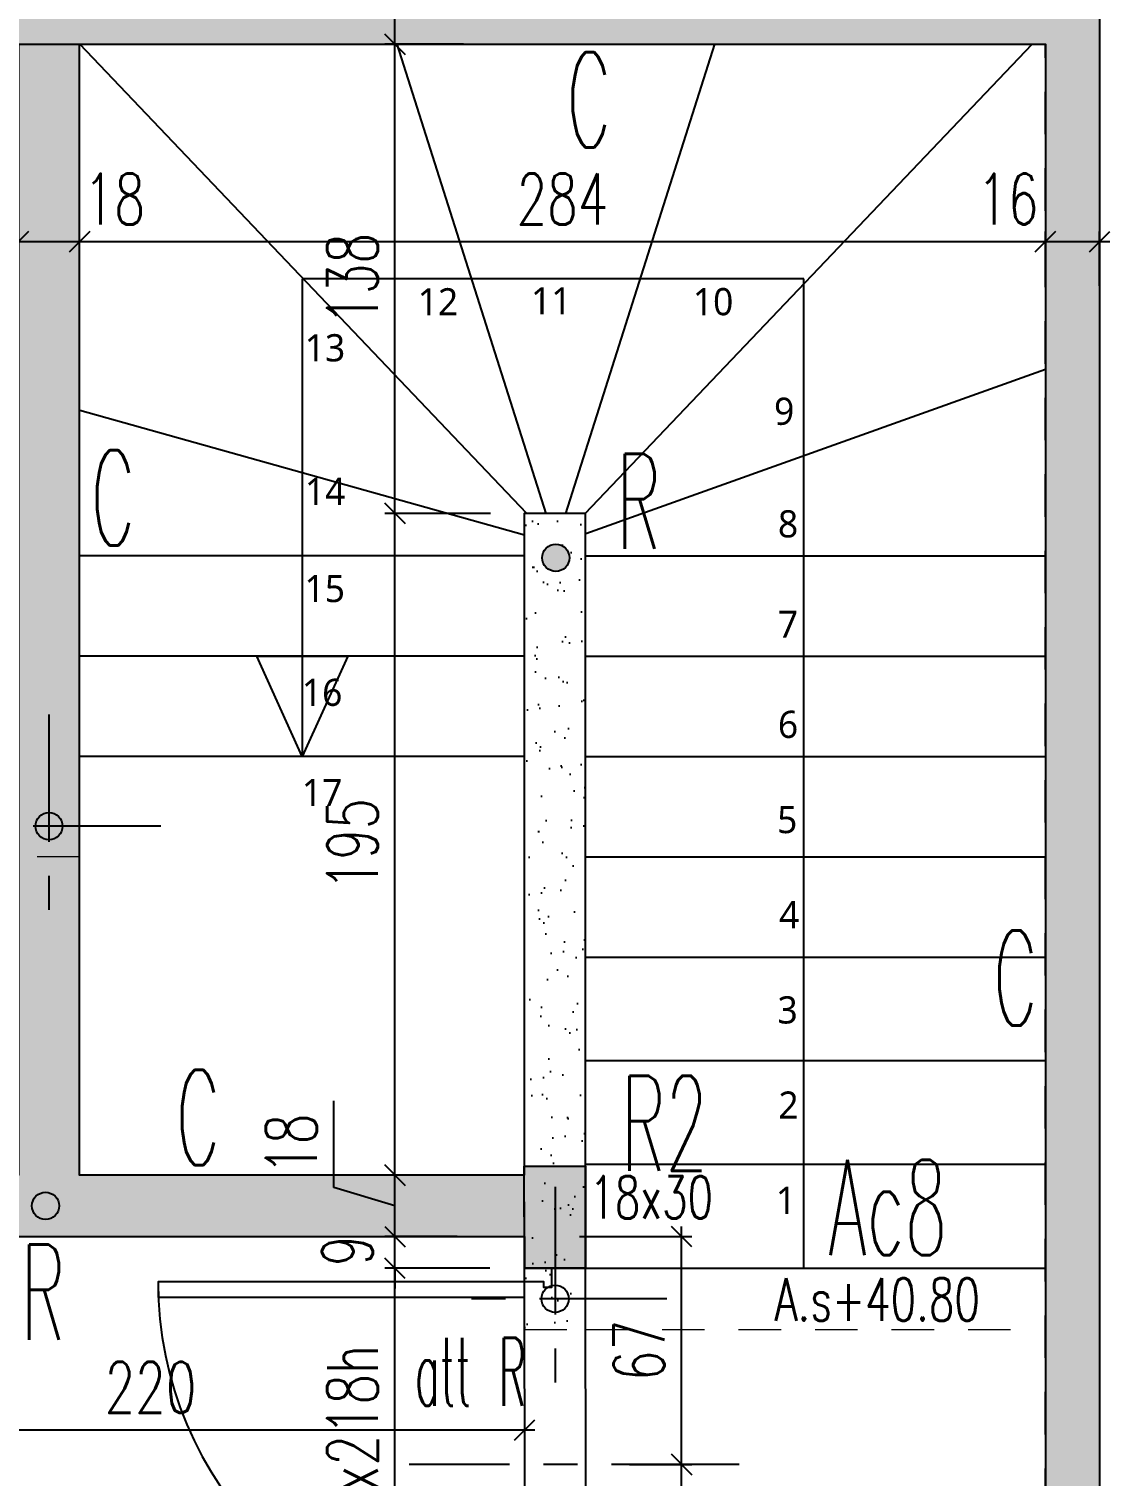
# Model space of a CAD drawing. Extents: x 308 to 437, y -199 to -146.
# Drawn here: x 371.883 to 375.066, y -167.064 to -162.806 of the extents above; entities that cross this region are included whole.
import ezdxf

# ---------------------------------------------------------------- set-up
doc = ezdxf.new("R2010")
doc.units = 0
doc.header["$LTSCALE"] = 0.5
doc.header["$MEASUREMENT"] = 0
for name, pattern in [('AXES2', [1.125, 0.75, -0.125, 0.125, -0.125]), ('CACHE', [0.375, 0.25, -0.125]), ('CACHE2', [0.1875, 0.125, -0.0625]), ('DISCONTINU2', [0.375, 0.25, -0.125])]:
    doc.linetypes.add(name, pattern=pattern)
doc.layers.get('0').update_dxf_attribs({"linetype": 'CONTINUOUS'})
doc.layers.get('DEFPOINTS').update_dxf_attribs({"linetype": 'CONTINUOUS'})
for name, color, linetype in [('1_AJSA_circulv', 142, 'CONTINUOUS'), ('AXES', 6, 'AXES2'), ('COTATION', 7, 'CONTINUOUS'), ('MURS', 3, 'CONTINUOUS'), ('POCHAGE', 254, 'CONTINUOUS'), ('POTEAUX', 1, 'CONTINUOUS'), ('POUTRES', 2, 'CONTINUOUS'), ('RAID', 1, 'CONTINUOUS'), ('RDC', 7, 'DISCONTINU2'), ('REPERAGE', 4, 'CONTINUOUS'), ('REPERE-CHAI', 4, 'CONTINUOUS'), ('REPERE-POUT', 4, 'CONTINUOUS'), ('REPERE-RAID', 4, 'CONTINUOUS')]:
    doc.layers.add(name, color=color, linetype=linetype)
doc.styles.add('ROMANS8', font='romans.shx', dxfattribs={"width": 0.7})
doc.styles.get("Standard").update_dxf_attribs({"font": 'txt.shx'})
doc.styles.add('Trebuchet MS_3', font='trebuc.ttf', dxfattribs={"height": 200})
doc.dimstyles.new('COT50 cm', dxfattribs={"dimtxt": 0.15, "dimasz": 0.06, "dimexe": 0.03, "dimexo": 0.1, "dimgap": 0.05, "dimtad": 1, "dimdec": 0, "dimlfac": 100, "dimzin": 0, "dimdsep": 46, "dimtxsty": 'ROMANS8', "dimblk1": 'OBLIQUE', "dimblk2": 'OBLIQUE', "dimsah": 1, "dimcen": 0.03, "dimdle": 0.03, "dimclrt": 1, "dimadec": 0, "dimazin": 0, "dimtfac": 1, "dimtdec": 0, "dimtmove": 0, "dimatfit": 3, "dimfxl": 0, "dimtolj": 1, "dimtzin": 0, "dimlwd": -1, "dimlwe": -1, "dimarcsym": 0})
pattern_1 = [(37.5, (-513.79323, 160.44126), (-0.004409535, 0.134877664), [0, -0.1064, 0, -0.119, 0, -0.11375]), (7.5, (-513.79323, 160.44126), (0.12388437, 0.197550225), [0, -0.0574, 0, -0.0959, 0, -0.03675]), (327.5, (-513.87933, 160.44126), (0.21798993, 0.000396134), [0, -0.035, 0, -0.126, 0, -0.1645]), (317.5, (-513.87933, 160.44126), (0.21042886, 0.06143729), [0, -0.0175, 0, -0.0826, 0, -0.0945])]

# ---------------------------------------------------------------- blocks, each defined once
blk = doc.blocks.new('_Oblique')
at = {"layer": 'COTATION', "color": 0, "lineweight": -2}
blk.add_line((-0.5, -0.5), (0.5, 0.5), dxfattribs=at)
blk = doc.blocks.new('*D835')
at = {"layer": 'COTATION', "color": 0, "transparency": 16777216}
for p, q in [((371.8218, -160.071), (372.0618, -160.071)), ((371.8518, -160.371), (371.8518, -160.041)), ((372.0318, -160.371), (372.0318, -160.041))]:
    blk.add_line(p, q, dxfattribs=at)
at = {"layer": 'DEFPOINTS', "color": 0, "transparency": 16777216}
for p in [(372.0318, -160.071), (371.8518, -162.8522), (372.0318, -162.8522)]:
    blk.add_point(p, dxfattribs=at)
at = {"layer": 'COTATION', "color": 0, "transparency": 16777216, "xscale": 0.06, "yscale": 0.06, "zscale": 0.06, "rotation": 180}
blk.add_blockref('_Oblique', (371.8518, -160.071), dxfattribs=at)
at = {"layer": 'COTATION', "color": 0, "transparency": 16777216, "xscale": 0.06, "yscale": 0.06, "zscale": 0.06}
blk.add_blockref('_Oblique', (372.0318, -160.071), dxfattribs=at)
at = {"layer": 'COTATION', "color": 1, "transparency": 16777216, "insert": (371.9418, -159.946), "char_height": 0.15, "attachment_point": 5, "style": 'ROMANS8'}
blk.add_mtext('\\A1;18', dxfattribs=at)
blk = doc.blocks.new('*D836')
at = {"layer": 'COTATION', "color": 0, "transparency": 16777216}
for p, q in [((372.0018, -160.071), (374.9028, -160.071)), ((372.0318, -160.371), (372.0318, -160.041)), ((374.8728, -160.371), (374.8728, -160.041))]:
    blk.add_line(p, q, dxfattribs=at)
at = {"layer": 'DEFPOINTS', "color": 0, "transparency": 16777216}
for p in [(374.8728, -160.071), (372.0318, -162.8522), (374.8728, -162.8522)]:
    blk.add_point(p, dxfattribs=at)
at = {"layer": 'COTATION', "color": 0, "transparency": 16777216, "xscale": 0.06, "yscale": 0.06, "zscale": 0.06, "rotation": 180}
blk.add_blockref('_Oblique', (372.0318, -160.071), dxfattribs=at)
at = {"layer": 'COTATION', "color": 0, "transparency": 16777216, "xscale": 0.06, "yscale": 0.06, "zscale": 0.06}
blk.add_blockref('_Oblique', (374.8728, -160.071), dxfattribs=at)
at = {"layer": 'COTATION', "color": 1, "transparency": 16777216, "insert": (373.4523, -159.946), "char_height": 0.15, "attachment_point": 5, "style": 'ROMANS8'}
blk.add_mtext('\\A1;284', dxfattribs=at)
blk = doc.blocks.new('*D837')
at = {"layer": 'COTATION', "color": 0, "transparency": 16777216}
for p, q in [((374.8428, -160.071), (375.0628, -160.071)), ((374.8728, -160.371), (374.8728, -160.041)), ((375.0328, -160.371), (375.0328, -160.041))]:
    blk.add_line(p, q, dxfattribs=at)
at = {"layer": 'DEFPOINTS', "color": 0, "transparency": 16777216}
for p in [(375.0328, -160.071), (375.0328, -162.6513), (374.8728, -162.8522)]:
    blk.add_point(p, dxfattribs=at)
at = {"layer": 'COTATION', "color": 0, "transparency": 16777216, "xscale": 0.06, "yscale": 0.06, "zscale": 0.06, "rotation": 180}
blk.add_blockref('_Oblique', (374.8728, -160.071), dxfattribs=at)
at = {"layer": 'COTATION', "color": 0, "transparency": 16777216, "xscale": 0.06, "yscale": 0.06, "zscale": 0.06}
blk.add_blockref('_Oblique', (375.0328, -160.071), dxfattribs=at)
at = {"layer": 'COTATION', "color": 1, "transparency": 16777216, "insert": (374.9528, -159.946), "char_height": 0.15, "attachment_point": 5, "style": 'ROMANS8'}
blk.add_mtext('\\A1;16', dxfattribs=at)
blk = doc.blocks.new('*D1096')
at = {"layer": 'COTATION', "color": 0, "transparency": 16777216}
for p, q in [((372.9597, -167.6374), (372.9597, -166.4224)), ((373.2389, -166.4524), (372.9297, -166.4524)), ((373.2423, -167.6074), (372.9297, -167.6074))]:
    blk.add_line(p, q, dxfattribs=at)
at = {"layer": 'DEFPOINTS', "color": 0, "transparency": 16777216}
for p in [(372.9597, -166.4524), (373.3389, -166.4524), (373.3423, -167.6074)]:
    blk.add_point(p, dxfattribs=at)
at = {"layer": 'COTATION', "color": 0, "transparency": 16777216, "xscale": 0.06, "yscale": 0.06, "zscale": 0.06}
for p, rotation in [((372.9597, -166.4524), 90), ((372.9597, -167.6074), 270)]:
    blk.add_blockref('_Oblique', p, dxfattribs=dict(at, rotation=rotation))
at = {"layer": 'COTATION', "color": 1, "transparency": 16777216, "insert": (372.8347, -167.0287), "char_height": 0.15, "attachment_point": 5, "rotation": 90, "style": 'ROMANS8'}
blk.add_mtext('\\A1;116x218h', dxfattribs=at)
blk = doc.blocks.new('*D1097')
at = {"layer": 'COTATION', "color": 0, "transparency": 16777216}
for p, q in [((372.9597, -166.3591), (372.9597, -166.2991)), ((373.143, -166.3591), (372.9297, -166.3591)), ((372.9597, -166.4524), (372.9597, -166.3591)), ((373.2389, -166.4524), (372.9297, -166.4524)), ((372.9597, -166.4524), (372.9597, -166.5124))]:
    blk.add_line(p, q, dxfattribs=at)
at = {"layer": 'DEFPOINTS', "color": 0, "transparency": 16777216}
for p in [(372.9597, -166.3591), (373.243, -166.3591), (373.3389, -166.4524)]:
    blk.add_point(p, dxfattribs=at)
at = {"layer": 'COTATION', "color": 0, "transparency": 16777216, "xscale": 0.06, "yscale": 0.06, "zscale": 0.06}
for p, rotation in [((372.9597, -166.3591), 270), ((372.9597, -166.4524), 90)]:
    blk.add_blockref('_Oblique', p, dxfattribs=dict(at, rotation=rotation))
at = {"layer": 'COTATION', "color": 1, "transparency": 16777216, "insert": (372.8196, -166.4009), "char_height": 0.15, "attachment_point": 5, "rotation": 90, "style": 'ROMANS8'}
blk.add_mtext('\\A1;9', dxfattribs=at)
blk = doc.blocks.new('*D1098')
at = {"layer": 'COTATION', "color": 0, "transparency": 16777216}
for p, q in [((372.7797, -166.2148), (372.7797, -165.9598)), ((372.9597, -166.3891), (372.9597, -166.1485)), ((373.0972, -166.1785), (372.9297, -166.1785)), ((372.9597, -166.2688), (372.7797, -166.2148)), ((373.143, -166.3591), (372.9297, -166.3591))]:
    blk.add_line(p, q, dxfattribs=at)
at = {"layer": 'DEFPOINTS', "color": 0, "transparency": 16777216}
for p in [(372.9597, -166.1785), (373.1972, -166.1785), (373.243, -166.3591)]:
    blk.add_point(p, dxfattribs=at)
at = {"layer": 'COTATION', "color": 0, "transparency": 16777216, "xscale": 0.06, "yscale": 0.06, "zscale": 0.06}
for p, rotation in [((372.9597, -166.1785), 90), ((372.9597, -166.3591), 270)]:
    blk.add_blockref('_Oblique', p, dxfattribs=dict(at, rotation=rotation))
at = {"layer": 'COTATION', "color": 1, "transparency": 16777216, "insert": (372.6547, -166.0873), "char_height": 0.15, "attachment_point": 5, "rotation": 90, "style": 'ROMANS8'}
blk.add_mtext('\\A1;18', dxfattribs=at)
blk = doc.blocks.new('*D1099')
at = {"layer": 'COTATION', "color": 0, "transparency": 16777216}
for p, q in [((372.9597, -166.2085), (372.9597, -164.2017)), ((373.2405, -164.2317), (372.9297, -164.2317)), ((373.0972, -166.1785), (372.9297, -166.1785))]:
    blk.add_line(p, q, dxfattribs=at)
at = {"layer": 'DEFPOINTS', "color": 0, "transparency": 16777216}
for p in [(372.9597, -164.2317), (373.3405, -164.2317), (373.1972, -166.1785)]:
    blk.add_point(p, dxfattribs=at)
at = {"layer": 'COTATION', "color": 0, "transparency": 16777216, "xscale": 0.06, "yscale": 0.06, "zscale": 0.06}
for p, rotation in [((372.9597, -164.2317), 90), ((372.9597, -166.1785), 270)]:
    blk.add_blockref('_Oblique', p, dxfattribs=dict(at, rotation=rotation))
at = {"layer": 'COTATION', "color": 1, "transparency": 16777216, "insert": (372.8347, -165.2051), "char_height": 0.15, "attachment_point": 5, "rotation": 90, "style": 'ROMANS8'}
blk.add_mtext('\\A1;195', dxfattribs=at)
blk = doc.blocks.new('*D1100')
at = {"layer": 'COTATION', "color": 0, "transparency": 16777216}
for p, q in [((372.9597, -164.2617), (372.9597, -162.8214)), ((373.1613, -162.8514), (372.9297, -162.8514)), ((373.2405, -164.2317), (372.9297, -164.2317))]:
    blk.add_line(p, q, dxfattribs=at)
at = {"layer": 'DEFPOINTS', "color": 0, "transparency": 16777216}
for p in [(372.9597, -162.8514), (373.2613, -162.8514), (373.3405, -164.2317)]:
    blk.add_point(p, dxfattribs=at)
at = {"layer": 'COTATION', "color": 0, "transparency": 16777216, "xscale": 0.06, "yscale": 0.06, "zscale": 0.06}
for p, rotation in [((372.9597, -162.8514), 90), ((372.9597, -164.2317), 270)]:
    blk.add_blockref('_Oblique', p, dxfattribs=dict(at, rotation=rotation))
at = {"layer": 'COTATION', "color": 1, "transparency": 16777216, "insert": (372.8347, -163.5415), "char_height": 0.15, "attachment_point": 5, "rotation": 90, "style": 'ROMANS8'}
blk.add_mtext('\\A1;138', dxfattribs=at)
blk = doc.blocks.new('*D1101')
at = {"layer": 'COTATION', "color": 0, "transparency": 16777216}
for p, q in [((372.9597, -162.8814), (372.9597, -162.6213)), ((373.1269, -162.6513), (372.9297, -162.6513)), ((373.1613, -162.8514), (372.9297, -162.8514))]:
    blk.add_line(p, q, dxfattribs=at)
at = {"layer": 'DEFPOINTS', "color": 0, "transparency": 16777216}
for p in [(372.9597, -162.6513), (373.2269, -162.6513), (373.2613, -162.8514)]:
    blk.add_point(p, dxfattribs=at)
at = {"layer": 'COTATION', "color": 0, "transparency": 16777216, "xscale": 0.06, "yscale": 0.06, "zscale": 0.06}
for p, rotation in [((372.9597, -162.6513), 90), ((372.9597, -162.8514), 270)]:
    blk.add_blockref('_Oblique', p, dxfattribs=dict(at, rotation=rotation))
at = {"layer": 'COTATION', "color": 1, "transparency": 16777216, "insert": (372.8318, -162.51), "char_height": 0.15, "attachment_point": 5, "rotation": 90, "style": 'ROMANS8'}
blk.add_mtext('\\A1;20', dxfattribs=at)
blk = doc.blocks.new('*D1344')
at = {"layer": 'COTATION', "color": 0, "transparency": 16777216}
for p, q in [((371.8218, -163.432), (372.0618, -163.432)), ((371.8518, -163.498), (371.8518, -163.402)), ((372.0318, -163.5622), (372.0318, -163.402))]:
    blk.add_line(p, q, dxfattribs=at)
at = {"layer": 'DEFPOINTS', "color": 0, "transparency": 16777216}
for p in [(372.0318, -163.432), (371.8518, -163.598), (372.0318, -163.6622)]:
    blk.add_point(p, dxfattribs=at)
at = {"layer": 'COTATION', "color": 0, "transparency": 16777216, "xscale": 0.06, "yscale": 0.06, "zscale": 0.06, "rotation": 180}
blk.add_blockref('_Oblique', (371.8518, -163.432), dxfattribs=at)
at = {"layer": 'COTATION', "color": 0, "transparency": 16777216, "xscale": 0.06, "yscale": 0.06, "zscale": 0.06}
blk.add_blockref('_Oblique', (372.0318, -163.432), dxfattribs=at)
at = {"layer": 'COTATION', "color": 1, "transparency": 16777216, "insert": (372.1342, -163.307), "char_height": 0.15, "attachment_point": 5, "style": 'ROMANS8'}
blk.add_mtext('\\A1;18', dxfattribs=at)
blk = doc.blocks.new('*D1345')
at = {"layer": 'COTATION', "color": 0, "transparency": 16777216}
for p, q in [((372.0018, -163.432), (374.903, -163.432)), ((372.0318, -163.5622), (372.0318, -163.402)), ((374.873, -163.5622), (374.873, -163.402))]:
    blk.add_line(p, q, dxfattribs=at)
at = {"layer": 'DEFPOINTS', "color": 0, "transparency": 16777216}
for p in [(374.873, -163.432), (372.0318, -163.6622), (374.873, -163.6622)]:
    blk.add_point(p, dxfattribs=at)
at = {"layer": 'COTATION', "color": 0, "transparency": 16777216, "xscale": 0.06, "yscale": 0.06, "zscale": 0.06, "rotation": 180}
blk.add_blockref('_Oblique', (372.0318, -163.432), dxfattribs=at)
at = {"layer": 'COTATION', "color": 0, "transparency": 16777216, "xscale": 0.06, "yscale": 0.06, "zscale": 0.06}
blk.add_blockref('_Oblique', (374.873, -163.432), dxfattribs=at)
at = {"layer": 'COTATION', "color": 1, "transparency": 16777216, "insert": (373.4524, -163.307), "char_height": 0.15, "attachment_point": 5, "style": 'ROMANS8'}
blk.add_mtext('\\A1;284', dxfattribs=at)
blk = doc.blocks.new('*D1346')
at = {"layer": 'COTATION', "color": 0, "transparency": 16777216}
for p, q in [((374.843, -163.432), (375.0628, -163.432)), ((374.873, -163.5622), (374.873, -163.402)), ((375.0328, -163.5622), (375.0328, -163.402))]:
    blk.add_line(p, q, dxfattribs=at)
at = {"layer": 'DEFPOINTS', "color": 0, "transparency": 16777216}
for p in [(375.0328, -163.432), (374.873, -163.6622), (375.0328, -163.6622)]:
    blk.add_point(p, dxfattribs=at)
at = {"layer": 'COTATION', "color": 0, "transparency": 16777216, "xscale": 0.06, "yscale": 0.06, "zscale": 0.06, "rotation": 180}
blk.add_blockref('_Oblique', (374.873, -163.432), dxfattribs=at)
at = {"layer": 'COTATION', "color": 0, "transparency": 16777216, "xscale": 0.06, "yscale": 0.06, "zscale": 0.06}
blk.add_blockref('_Oblique', (375.0328, -163.432), dxfattribs=at)
at = {"layer": 'COTATION', "color": 1, "transparency": 16777216, "insert": (374.7629, -163.307), "char_height": 0.15, "attachment_point": 5, "style": 'ROMANS8'}
blk.add_mtext('\\A1;16', dxfattribs=at)
blk = doc.blocks.new('*D1384')
at = {"layer": 'COTATION', "color": 0, "transparency": 16777216}
for p, q in [((371.1397, -166.6281), (371.1397, -166.9581)), ((373.3412, -166.8616), (373.3412, -166.9581)), ((371.1097, -166.9281), (373.3712, -166.9281))]:
    blk.add_line(p, q, dxfattribs=at)
at = {"layer": 'DEFPOINTS', "color": 0, "transparency": 16777216}
for p in [(371.1397, -166.2578), (373.3412, -166.7616), (373.3412, -166.9281)]:
    blk.add_point(p, dxfattribs=at)
at = {"layer": 'COTATION', "color": 0, "transparency": 16777216, "xscale": 0.06, "yscale": 0.06, "zscale": 0.06, "rotation": 180}
blk.add_blockref('_Oblique', (371.1397, -166.9281), dxfattribs=at)
at = {"layer": 'COTATION', "color": 0, "transparency": 16777216, "xscale": 0.06, "yscale": 0.06, "zscale": 0.06}
blk.add_blockref('_Oblique', (373.3412, -166.9281), dxfattribs=at)
at = {"layer": 'COTATION', "color": 1, "transparency": 16777216, "insert": (372.2404, -166.8031), "char_height": 0.15, "attachment_point": 5, "style": 'ROMANS8'}
blk.add_mtext('\\A1;220', dxfattribs=at)
blk = doc.blocks.new('A$C6B096A38')
at = {"layer": 'POCHAGE'}
h = blk.add_hatch(dxfattribs=at)
h.set_pattern_fill('AR-SAND', color=0, scale=0.07)
h.set_pattern_definition(pattern_1)
h.paths.add_polyline_path([(28.9369, -2.21), (15.7638, -2.21), (9.42, -2.21), (9.42, -2.39), (13.0197, -2.39), (13.0197, -5.2993), (13.1997, -5.2993), (13.1997, -5.1293), (14.397, -5.1293), (14.397, -6.865), (14.577, -6.865), (14.577, -4.9493), (13.1997, -4.9493), (13.1997, -2.39), (15.7735, -2.39), (15.7735, -6.865), (15.9535, -6.865), (15.9535, -2.39), (21.857, -2.39), (21.857, -7.07), (22.0369, -7.07), (22.0375, -2.4101), (23.6379, -2.4101), (23.6373, -4.3102), (23.818, -4.3102), (23.818, -2.39), (25.7556, -2.3901), (25.7556, -4.8004), (25.9357, -4.8004), (25.9357, -2.41), (28.7769, -2.41), (28.7769, -8.975), (28.9369, -8.975)])
h = blk.add_hatch(dxfattribs=at)
h.set_pattern_fill('AR-SAND', color=0, scale=0.07)
h.set_pattern_definition(pattern_1)
h.paths.add_polyline_path([(27.4246, -3.7904), (27.2446, -3.7904), (27.2446, -6.1908), (27.4246, -6.1908)])
at = {"layer": 'AXES', "color": 1}
for p, q in [((25.8459, -4.3816), (25.8459, -5.0393)), ((26.1747, -4.7104), (25.517, -4.7104)), ((27.3349, -5.7719), (27.3349, -6.4296)), ((27.6637, -6.1008), (27.006, -6.1008))]:
    blk.add_line(p, q, dxfattribs=at)
at = {"layer": 'RAID'}
for centre in [(25.8459, -4.7104), (27.3349, -6.1008)]:
    blk.add_circle(centre, 0.04, dxfattribs=at)
at = {"layer": 'RDC', "linetype": 'CACHE', "lineweight": 15}
for points in [[(15.7638, -2.21), (28.9369, -2.21), (28.9369, -8.975), (28.7769, -8.975), (28.7769, -2.41), (25.9357, -2.41), (25.9357, -4.8004), (25.7556, -4.8004), (25.7556, -2.3901), (23.818, -2.39), (23.818, -4.3102), (23.6373, -4.3102), (23.6379, -2.4101), (22.0375, -2.4101), (22.0369, -7.07), (21.857, -7.07), (21.857, -2.39), (15.9535, -2.39)], [(28.7769, -6.0108), (27.4246, -6.0108)], [(27.4246, -6.1908), (28.7769, -6.1908)]]:
    blk.add_lwpolyline(points, dxfattribs=at)
blk.add_lwpolyline([(27.2446, -6.1908), (27.4246, -6.1908), (27.4246, -3.7904), (27.2446, -3.7904)], close=True, dxfattribs=at)
blk = doc.blocks.new('A$C107C5660')
for p, q in [((0, 0), (0, 0.07)), ((1.0196, 0), (1.0196, 0.07))]:
    blk.add_line(p, q)
for points in [[(0, 0.07), (0.0175, 0.07), (0.0175, 0.07), (0.05, 0.07), (0.05, 0.05), (0.035, 0.05), (0.035, 0), (0.025, 0), (0.025, 0), (0, 0)], [(1.0196, 0.07), (0.9871, 0.07), (0.9871, 0.07), (0.9696, 0.07), (0.9696, 0.05), (0.9846, 0.05), (0.9846, 0), (0.9946, 0), (0.9946, 0), (1.0196, 0)]]:
    blk.add_lwpolyline(points)
blk.add_lwpolyline([(0.075, 0), (0.035, 0), (0.035, -0.9496), (0.075, -0.9496)], close=True)
blk.add_arc((0.035, 0), 0.9496, 269.999, 359.999)
blk = doc.blocks.new('*D1812')
at = {"layer": 'COTATION', "color": 0, "transparency": 16777216}
for p, q in [((373.8029, -169.2009), (373.8029, -166.9997)), ((373.6499, -167.0297), (373.8329, -167.0297)), ((373.8029, -169.1709), (373.8329, -169.1709))]:
    blk.add_line(p, q, dxfattribs=at)
at = {"layer": 'DEFPOINTS', "color": 0, "transparency": 16777216}
for p in [(373.5499, -167.0297), (373.8029, -167.0297), (373.706, -169.1709)]:
    blk.add_point(p, dxfattribs=at)
at = {"layer": 'COTATION', "color": 0, "transparency": 16777216, "xscale": 0.06, "yscale": 0.06, "zscale": 0.06}
for p, rotation in [((373.8029, -167.0297), 90), ((373.8029, -169.1709), 270)]:
    blk.add_blockref('_Oblique', p, dxfattribs=dict(at, rotation=rotation))
at = {"layer": 'COTATION', "color": 1, "transparency": 16777216, "insert": (373.6779, -168.1003), "char_height": 0.15, "attachment_point": 5, "rotation": 90, "style": 'ROMANS8'}
blk.add_mtext('\\A1;214', dxfattribs=at)
blk = doc.blocks.new('*D1813')
at = {"layer": 'COTATION', "color": 0, "transparency": 16777216}
for p, q in [((373.8029, -167.0597), (373.8029, -166.3291)), ((373.5029, -166.3591), (373.8329, -166.3591)), ((373.6499, -167.0297), (373.8329, -167.0297))]:
    blk.add_line(p, q, dxfattribs=at)
at = {"layer": 'DEFPOINTS', "color": 0, "transparency": 16777216}
for p in [(373.3403, -166.3591), (373.8029, -166.3591), (373.5499, -167.0297)]:
    blk.add_point(p, dxfattribs=at)
at = {"layer": 'COTATION', "color": 0, "transparency": 16777216, "xscale": 0.06, "yscale": 0.06, "zscale": 0.06}
for p, rotation in [((373.8029, -166.3591), 90), ((373.8029, -167.0297), 270)]:
    blk.add_blockref('_Oblique', p, dxfattribs=dict(at, rotation=rotation))
at = {"layer": 'COTATION', "color": 1, "transparency": 16777216, "insert": (373.6779, -166.6944), "char_height": 0.15, "attachment_point": 5, "rotation": 90, "style": 'ROMANS8'}
blk.add_mtext('\\A1;67', dxfattribs=at)

msp = doc.modelspace()

# ---------------------------------------------------------------- hatches: boundary and pattern name
at = {"layer": 'POCHAGE'}
msp.add_hatch(color=256, dxfattribs=at).paths.add_polyline_path([(374.873, -162.8514), (374.873, -169.1709), (373.5228, -169.1709), (373.5228, -167.6074), (373.3423, -167.6074), (373.3428, -169.171), (372.898, -169.1709), (372.898, -169.3513), (375.033, -169.3512), (375.033, -162.6513), (353.2359, -162.6513), (353.2359, -160.4413), (346.1362, -160.4413), (346.1362, -160.6413), (353.0362, -160.6413), (353.0355, -167.7513), (353.2362, -167.7513), (353.2362, -162.8513)])
h = msp.add_hatch(color=256, dxfattribs=at)
h.dxf.hatch_style = 1
h.paths.add_polyline_path([(372.0318, -166.1785), (372.0318, -162.8514), (371.8518, -162.8514), (371.8518, -166.1787), (371.1396, -166.1787), (371.1397, -166.3584), (371.1397, -166.3584), (373.3399, -166.3591), (373.3399, -166.1785)])
h = msp.add_hatch(color=256, dxfattribs=at)
h.dxf.hatch_style = 1
h.paths.add_polyline_path([(373.3405, -166.3591), (373.3405, -166.436), (373.3405, -166.4524), (373.5199, -166.4517), (373.5199, -166.1517), (373.3399, -166.1517), (373.3403, -166.3591)])
h.paths.add_polyline_path([(373.3928, -164.3622, -1), (373.4728, -164.3622, -1)], flags=17)
at = {"layer": 'POTEAUX'}
h = msp.add_hatch(color=256, dxfattribs=at)
h.dxf.hatch_style = 1
h.paths.add_polyline_path([(373.5199, -166.4517), (373.3405, -166.4524), (373.3399, -166.1517), (373.5199, -166.1517)])
at = {"layer": 'RAID'}
for points in [[(373.3928, -164.3622, 1), (373.4728, -164.3622, 1)], [(371.8917, -166.269, -1), (371.9717, -166.269, -1)]]:
    msp.add_hatch(color=256, dxfattribs=at).paths.add_polyline_path(points)

# ---------------------------------------------------------------- linework, layer by layer
at = {"layer": '1_AJSA_circulv', "ltscale": 10}
for p, q in [((373.3477, -164.2317), (372.0328, -162.8513)), ((373.4049, -164.2317), (372.9666, -162.8513)), ((373.462, -164.2317), (373.9004, -162.8513)), ((373.5191, -164.2317), (374.834, -162.8513)), ((373.5209, -164.2904), (374.873, -163.8068)), ((373.3409, -164.2957), (372.0328, -163.9284)), ((373.3409, -164.3567), (372.0328, -164.3567)), ((373.3408, -164.6517), (372.0328, -164.6517)), ((373.3408, -164.9467), (372.0328, -164.9467))]:
    msp.add_line(p, q, dxfattribs=at)
at = {"layer": '1_AJSA_circulv'}
msp.add_line((373.5209, -164.3567), (374.873, -164.3567), dxfattribs=at)
at = {"layer": '1_AJSA_circulv', "linetype": 'CACHE2', "ltscale": 100}
for p, q in [((373.5209, -164.6517), (374.873, -164.6517)), ((373.5209, -164.9467), (374.873, -164.9467)), ((373.5209, -165.2417), (374.873, -165.2417)), ((373.5209, -165.5367), (374.873, -165.5367)), ((374.873, -165.8417), (373.5209, -165.8417)), ((374.873, -166.1467), (373.5209, -166.1467))]:
    msp.add_line(p, q, dxfattribs=at)
msp.add_lwpolyline([(374.1622, -166.4517), (374.1622, -163.5415), (372.6868, -163.5415), (372.6868, -164.9467), (372.5531, -164.6517), (372.8205, -164.6517), (372.6868, -164.9467)], dxfattribs=at)
at = {"layer": 'AXES', "color": 1}
msp.add_line((373.972, -167.0297), (373.0011, -167.0297), dxfattribs=at)
at = {"layer": 'MURS'}
for points in [[(353.2362, -162.8513), (374.873, -162.8514), (374.873, -169.1709), (373.5228, -169.1709), (373.5228, -167.6074), (373.3423, -167.6074), (373.3428, -169.171), (372.898, -169.171), (372.898, -169.3513), (375.033, -169.3512), (375.033, -162.6513)], [(371.8518, -162.8514), (371.8518, -166.1787), (371.1396, -166.1787), (371.1397, -166.3591), (373.3405, -166.3591), (373.3405, -166.4524), (373.5199, -166.4527), (373.5199, -164.2317), (373.3399, -164.2317), (373.3399, -166.1785), (372.0318, -166.1785), (372.0318, -162.8514)]]:
    msp.add_lwpolyline(points, dxfattribs=at)
at = {"layer": 'POTEAUX'}
msp.add_lwpolyline([(373.5199, -166.4517), (373.3405, -166.4524), (373.3399, -166.1517), (373.5199, -166.1517)], close=True, dxfattribs=at)
at = {"layer": 'POUTRES'}
for p, q in [((373.3423, -167.6074), (373.3405, -166.4524)), ((373.5228, -167.6074), (373.5197, -166.452))]:
    msp.add_line(p, q, dxfattribs=at)
at = {"layer": 'RAID'}
for centre in [(373.4328, -164.3622), (371.9317, -166.269)]:
    msp.add_circle(centre, 0.04, dxfattribs=at)
at = {"layer": 'RDC', "linetype": 'ByBlock'}
msp.add_line((373.5205, -166.452), (374.8728, -166.452), dxfattribs=at)

# ---------------------------------------------------------------- block references
at = {"color": 1, "xscale": 1.135, "yscale": 1.135, "zscale": 1.135, "rotation": 270.0000613008058}
msp.add_blockref('A$C107C5660', (373.3405, -166.4524), dxfattribs=at)
at = {"layer": 'RDC'}
msp.add_blockref('A$C6B096A38', (346.0959, -160.4413), dxfattribs=at)

# ---------------------------------------------------------------- texts
at = {"color": 7, "style": 'Trebuchet MS_3'}
for s, p in [('12', (373.0265, -163.649)), ('11', (373.3597, -163.6461)), ('10', (373.8359, -163.6486)), ('13', (372.6941, -163.7843)), ('9', (374.0749, -163.971)), ('14', (372.6947, -164.2066)), ('8', (374.0863, -164.3023)), ('15', (372.6935, -164.4925)), ('7', (374.0863, -164.5973)), ('16', (372.6857, -164.798)), ('6', (374.0863, -164.8923)), ('17', (372.6857, -165.0926)), ('5', (374.0838, -165.1723)), ('4', (374.0895, -165.4523)), ('3', (374.085, -165.7323)), ('2', (374.0877, -166.0123)), ('1', (374.0801, -166.2923))]:
    msp.add_text(s, height=0.08, dxfattribs=at).set_placement(p)
at = {"layer": 'REPERAGE', "color": 1, "style": 'ROMANS8', "width": 0.7}
msp.add_text('A.s+40.80', height=0.125, dxfattribs=at).set_placement((374.0767, -166.6068))
at = {"layer": 'REPERE-CHAI', "color": 4, "width": 0.519}
for p in [(373.4645, -163.1551), (372.0644, -164.326), (374.7194, -165.7384), (372.3145, -166.1491)]:
    msp.add_text('C', height=0.28, dxfattribs=at).set_placement(p)
at = {"layer": 'REPERE-POUT', "width": 0.519}
msp.add_text('Ac8', height=0.28, dxfattribs=at).set_placement((374.235, -166.4138))
at = {"layer": 'REPERE-RAID', "color": 4}
for s, height, width, p in [('R', 0.28, 0.519, (373.6107, -164.3362)), ('R2', 0.28, 0.519, (373.6247, -166.166)), ('R', 0.28, 0.519, (371.859, -166.6627)), ('att R', 0.2, 0.45, (373.0183, -166.8569))]:
    msp.add_text(s, height=height, dxfattribs=dict(at, width=width)).set_placement(p)
at = {"layer": 'REPERE-RAID', "color": 1, "style": 'ROMANS8', "width": 0.7}
msp.add_text('18x30', height=0.125, dxfattribs=at).set_placement((373.5316, -166.3063))

# ---------------------------------------------------------------- dimensions: what is measured, and where the dimension line sits
at = {"layer": 'COTATION'}
for base, p1, p2, override, picture, middle in [((372.0318, -160.071), (371.8518, -162.8522), (372.0318, -162.8522), {"dimtmove": 1, "dimfxl": 0.3, "dimfxlon": 1}, '*D835', (371.9418, -160.071)), ((375.0328, -160.071), (374.8728, -162.8522), (375.0328, -162.6513), {"dimtmove": 1, "dimfxl": 0.3, "dimfxlon": 1}, '*D837', (374.9528, -160.071)), ((372.0318, -163.432), (371.8518, -163.598), (372.0318, -163.6622), {"dimtmove": 1}, '*D1344', (372.1342, -163.432)), ((375.0328, -163.432), (374.873, -163.6622), (375.0328, -163.6622), {"dimtmove": 1}, '*D1346', (374.7629, -163.432))]:
    dim = msp.add_linear_dim(base=base, p1=p1, p2=p2, dimstyle='COT50 cm', override=override, dxfattribs=at)
    dim.commit()
    dim.dimension.update_dxf_attribs({"geometry": picture, "text_midpoint": middle, "dimtype": 160})
for base, p1, p2, override, picture, middle in [((374.8728, -160.071), (372.0318, -162.8522), (374.8728, -162.8522), {"dimtmove": 1, "dimfxl": 0.3, "dimfxlon": 1}, '*D836', (373.4523, -159.946)), ((374.873, -163.432), (372.0318, -163.6622), (374.873, -163.6622), {"dimtmove": 1}, '*D1345', (373.4524, -163.307)), ((373.3412, -166.9281), (371.1397, -166.2578), (373.3412, -166.7616), {"dimtmove": 1, "dimfxl": 0.3}, '*D1384', (372.2404, -166.8031))]:
    dim = msp.add_linear_dim(base=base, p1=p1, p2=p2, dimstyle='COT50 cm', override=override, dxfattribs=at)
    dim.commit()
    dim.dimension.update_dxf_attribs({"geometry": picture, "text_midpoint": middle})
for base, p1, p2, picture, middle in [((372.9597, -162.6513), (373.2613, -162.8514), (373.2269, -162.6513), '*D1101', (372.9568, -162.51)), ((372.9597, -166.3591), (373.3389, -166.4524), (373.243, -166.3591), '*D1097', (372.9446, -166.4009))]:
    dim = msp.add_linear_dim(base=base, p1=p1, p2=p2, angle=90, dimstyle='COT50 cm', override={"dimtmove": 1}, dxfattribs=at)
    dim.commit()
    dim.dimension.update_dxf_attribs({"geometry": picture, "text_midpoint": middle, "dimtype": 160})
for base, p1, p2, override, picture, middle in [((372.9597, -162.8514), (373.3405, -164.2317), (373.2613, -162.8514), {"dimtmove": 1}, '*D1100', (372.8347, -163.5415)), ((372.9597, -164.2317), (373.1972, -166.1785), (373.3405, -164.2317), {"dimtmove": 1}, '*D1099', (372.8347, -165.2051)), ((372.9597, -166.1785), (373.243, -166.3591), (373.1972, -166.1785), {"dimtmove": 1}, '*D1098', (372.6547, -166.1648)), ((373.8029, -166.3591), (373.5499, -167.0297), (373.3403, -166.3591), {"dimtmove": 1, "dimfxl": 0.3}, '*D1813', (373.6779, -166.6944)), ((373.8029, -167.0297), (373.706, -169.1709), (373.5499, -167.0297), {"dimtmove": 1, "dimfxl": 0.3}, '*D1812', (373.6779, -168.1003))]:
    dim = msp.add_linear_dim(base=base, p1=p1, p2=p2, angle=90, dimstyle='COT50 cm', override=override, dxfattribs=at)
    dim.commit()
    dim.dimension.update_dxf_attribs({"geometry": picture, "text_midpoint": middle})
dim = msp.add_linear_dim(base=(372.959733579, -166.4524334613), p1=(373.3422537977, -167.6074334613), p2=(373.3389307489, -166.4524334613), angle=90, text='<>x218h', dimstyle='COT50 cm', override={"dimtmove": 1}, dxfattribs=at)
dim.commit()
dim.dimension.update_dxf_attribs({"geometry": '*D1096', "text_midpoint": (372.959733579, -167.0286687014), "dimtype": 160})

doc.saveas('drawing.dxf')
